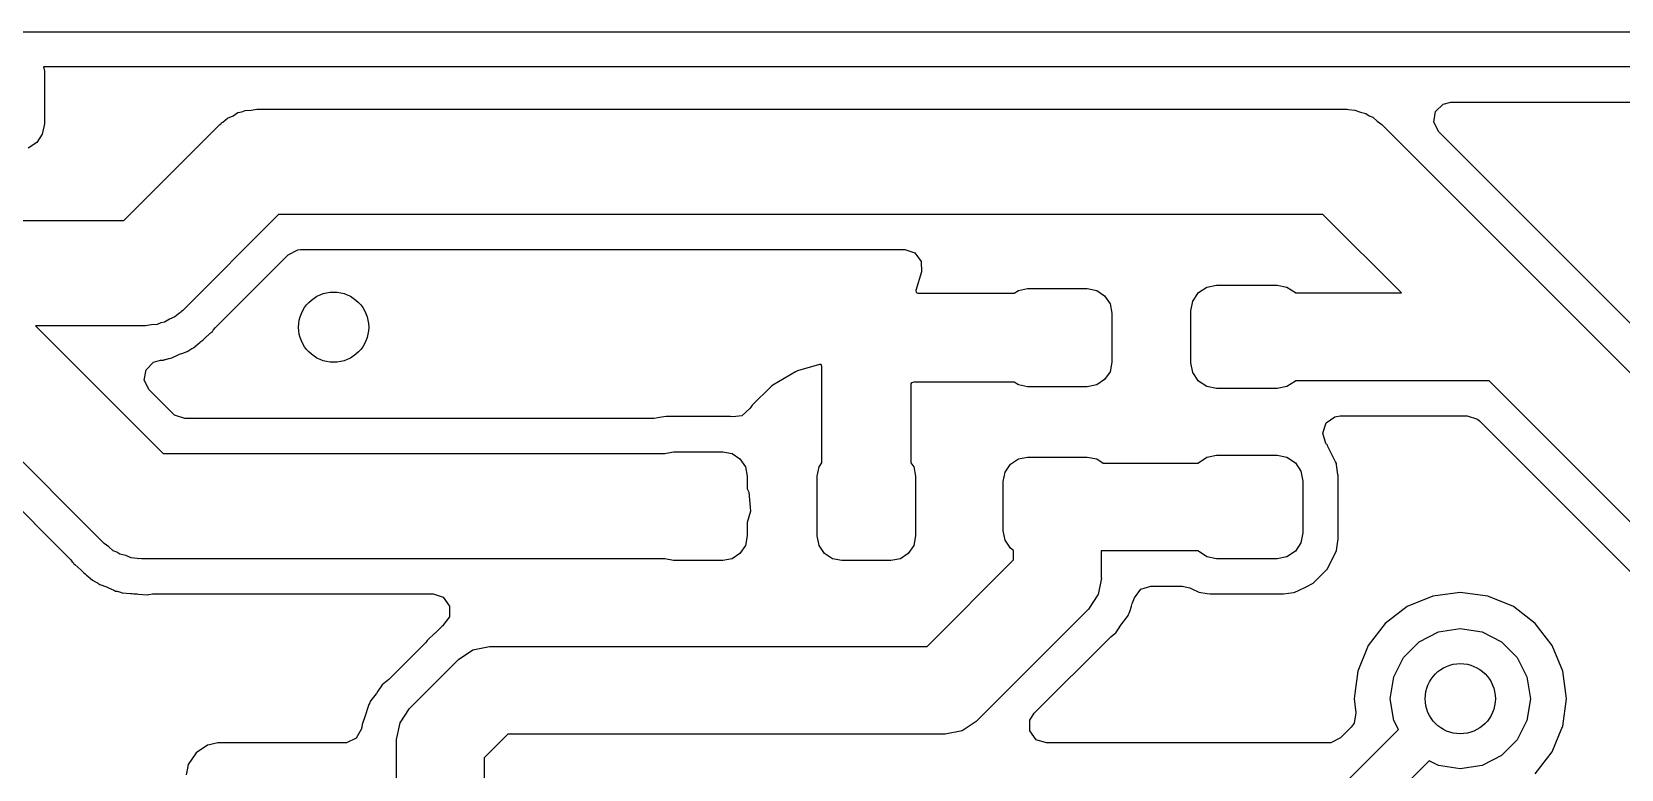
# Model space of a CAD drawing. Extents: x -27 to 355, y -108 to 35.
# Drawn here: x 234.65 to 243.72, y 19.2 to 23.4 of the extents above; entities that cross this region are included whole.
import ezdxf

# ---------------------------------------------------------------- set-up
doc = ezdxf.new("R2010")
doc.units = 0
doc.layers.add('BLACK', color=7, linetype='CONTINUOUS')

msp = doc.modelspace()

# ---------------------------------------------------------------- linework, layer by layer
at = {"layer": 'BLACK', "linetype": 'CONTINUOUS'}
for p, q in [((234.028, 23.4), (246.404, 23.4)), ((246.363, 23.2), (234.718, 23.2)), ((234.718, 23.2), (234.723, 23.175)), ((234.723, 23.175), (234.723, 22.875)), ((235.827, 22.9394), (235.849, 22.9435)), ((235.849, 22.9435), (235.869, 22.9522)), ((235.869, 22.9522), (235.902, 22.9534)), ((235.902, 22.9534), (235.935, 22.9595)), ((235.935, 22.9595), (242.14, 22.9595)), ((242.14, 22.9595), (242.151, 22.9585)), ((242.151, 22.9585), (242.155, 22.9592)), ((242.155, 22.9592), (242.163, 22.9573)), ((242.163, 22.9573), (242.199, 22.9538)), ((242.199, 22.9538), (242.23, 22.9415)), ((242.23, 22.9415), (242.262, 22.9338)), ((242.65, 22.885), (242.659, 22.9454)), ((242.659, 22.9454), (242.702, 22.9887)), ((242.702, 22.9887), (242.747, 22.9995)), ((242.747, 22.9995), (246.239, 22.9995)), ((234.723, 22.875), (234.711, 22.8176)), ((235.176, 22.325), (235.723, 22.8717)), ((235.723, 22.8717), (235.731, 22.8781)), ((235.731, 22.8781), (235.734, 22.8818)), ((235.734, 22.8818), (235.74, 22.8859)), ((235.74, 22.8859), (235.768, 22.9088)), ((235.768, 22.9088), (235.799, 22.922)), ((235.799, 22.922), (235.827, 22.9394)), ((242.262, 22.9338), (242.28, 22.9213)), ((242.28, 22.9213), (242.301, 22.9131)), ((242.301, 22.9131), (242.325, 22.8905)), ((242.325, 22.8905), (242.353, 22.8717)), ((242.353, 22.8717), (245.229, 19.9954)), ((242.677, 22.8305), (242.65, 22.885)), ((234.679, 22.7689), (234.63, 22.7364)), ((234.711, 22.8176), (234.679, 22.7689)), ((245.294, 20.214), (242.677, 22.8305)), ((233.179, 22.325), (235.176, 22.325)), ((236.059, 22.3595), (235.513, 21.8129)), ((242.016, 22.3595), (236.059, 22.3595)), ((242.464, 21.912), (242.016, 22.3595)), ((235.699, 21.716), (236.113, 22.13)), ((236.113, 22.13), (236.168, 22.1578)), ((236.168, 22.1578), (236.183, 22.159)), ((236.183, 22.159), (239.631, 22.159)), ((239.631, 22.159), (239.689, 22.1401)), ((239.689, 22.1401), (239.725, 22.0906)), ((239.725, 22.0906), (239.726, 22.0324)), ((239.726, 22.0324), (239.695, 21.9261)), ((241.306, 21.9138), (241.354, 21.9458)), ((241.354, 21.9458), (241.41, 21.957)), ((241.41, 21.957), (241.755, 21.957)), ((241.755, 21.957), (241.811, 21.9458)), ((241.811, 21.9458), (241.859, 21.9138)), ((239.695, 21.9261), (239.696, 21.9141)), ((239.696, 21.9141), (239.706, 21.911)), ((239.706, 21.911), (240.256, 21.911)), ((240.256, 21.911), (240.279, 21.9263)), ((240.279, 21.9263), (240.332, 21.937)), ((240.332, 21.937), (240.672, 21.937)), ((240.672, 21.937), (240.726, 21.9263)), ((240.726, 21.9263), (240.771, 21.896)), ((240.771, 21.896), (240.802, 21.8506)), ((241.262, 21.8095), (241.274, 21.8659)), ((241.274, 21.8659), (241.306, 21.9138)), ((241.859, 21.9138), (241.86, 21.912)), ((241.86, 21.912), (242.464, 21.912)), ((235.437, 21.7626), (235.408, 21.7451)), ((235.467, 21.7757), (235.437, 21.7626)), ((235.495, 21.7986), (235.467, 21.7757)), ((235.502, 21.8028), (235.495, 21.7986)), ((235.505, 21.8065), (235.502, 21.8028)), ((235.513, 21.8129), (235.505, 21.8065)), ((240.802, 21.8506), (240.812, 21.797)), ((240.812, 21.797), (240.812, 21.517)), ((241.262, 21.5145), (241.262, 21.8095)), ((235.064, 20.4849), (233.824, 21.725)), ((235.3, 21.725), (234.672, 21.725)), ((234.672, 21.725), (235.4, 20.997)), ((235.333, 21.7311), (235.3, 21.725)), ((235.366, 21.7323), (235.333, 21.7311)), ((235.387, 21.7411), (235.366, 21.7323)), ((235.408, 21.7451), (235.387, 21.7411)), ((235.644, 21.66), (235.676, 21.688)), ((235.676, 21.688), (235.682, 21.6926)), ((235.676, 21.688), (235.676, 21.688)), ((235.682, 21.6926), (235.686, 21.6998)), ((235.686, 21.6998), (235.699, 21.716)), ((235.538, 21.5785), (235.546, 21.5846)), ((235.546, 21.5846), (235.564, 21.5948)), ((235.564, 21.5948), (235.573, 21.599)), ((235.573, 21.599), (235.6, 21.6227)), ((235.6, 21.6227), (235.609, 21.6301)), ((235.609, 21.6301), (235.615, 21.635)), ((235.615, 21.635), (235.616, 21.6353)), ((235.616, 21.6353), (235.627, 21.6435)), ((235.627, 21.6435), (235.638, 21.655)), ((235.638, 21.655), (235.644, 21.66)), ((233.769, 21.4955), (234.874, 20.3906)), ((235.303, 21.4748), (235.346, 21.5181)), ((235.346, 21.5181), (235.385, 21.5287)), ((235.385, 21.5287), (235.396, 21.5294)), ((235.396, 21.5294), (235.403, 21.5299)), ((235.396, 21.5294), (235.396, 21.5294)), ((235.403, 21.5299), (235.41, 21.5323)), ((235.41, 21.5323), (235.413, 21.5333)), ((235.41, 21.5323), (235.41, 21.5323)), ((235.413, 21.5333), (235.432, 21.5382)), ((235.432, 21.5382), (235.433, 21.5384)), ((235.433, 21.5384), (235.435, 21.5387)), ((235.435, 21.5387), (235.442, 21.5397)), ((235.435, 21.5387), (235.435, 21.5387)), ((235.442, 21.5397), (235.449, 21.5426)), ((235.449, 21.5426), (235.486, 21.5594)), ((235.449, 21.5426), (235.449, 21.5426)), ((235.486, 21.5594), (235.493, 21.5624)), ((235.493, 21.5624), (235.513, 21.5695)), ((235.513, 21.5695), (235.538, 21.5785)), ((239.144, 21.5045), (239.019, 21.4682)), ((239.155, 21.5044), (239.144, 21.5045)), ((239.158, 21.493), (239.155, 21.5044)), ((239.158, 20.9435), (239.158, 21.493)), ((240.812, 21.517), (240.802, 21.4634)), ((241.274, 21.4581), (241.262, 21.5145)), ((235.293, 21.4144), (235.303, 21.4748)), ((235.321, 21.3599), (235.293, 21.4144)), ((239.008, 21.4633), (238.878, 21.3863)), ((239.019, 21.4682), (239.008, 21.4633)), ((239.669, 21.3989), (239.666, 21.3948)), ((239.682, 21.403), (239.669, 21.3989)), ((240.256, 21.403), (239.682, 21.403)), ((240.279, 21.3877), (240.256, 21.403)), ((240.771, 21.418), (240.726, 21.3877)), ((240.802, 21.4634), (240.771, 21.418)), ((241.306, 21.4102), (241.274, 21.4581)), ((241.354, 21.3782), (241.306, 21.4102)), ((241.859, 21.4102), (241.811, 21.3782)), ((241.86, 21.412), (241.859, 21.4102)), ((242.964, 21.412), (241.86, 21.412)), ((244.805, 19.5712), (242.964, 21.412)), ((235.454, 21.2265), (235.321, 21.3599)), ((238.868, 21.3787), (238.761, 21.2717)), ((238.878, 21.3863), (238.868, 21.3787)), ((239.666, 21.3948), (239.666, 20.9435)), ((240.332, 21.377), (240.279, 21.3877)), ((240.672, 21.377), (240.332, 21.377)), ((240.726, 21.3877), (240.672, 21.377)), ((241.41, 21.367), (241.354, 21.3782)), ((241.755, 21.367), (241.41, 21.367)), ((241.811, 21.3782), (241.755, 21.367)), ((235.466, 21.2164), (235.454, 21.2265)), ((238.748, 21.253), (238.702, 21.2125)), ((238.753, 21.262), (238.748, 21.253)), ((238.761, 21.2717), (238.753, 21.262)), ((235.524, 21.1975), (235.466, 21.2164)), ((238.201, 21.1975), (235.524, 21.1975)), ((238.222, 21.2005), (238.201, 21.1975)), ((238.223, 21.201), (238.222, 21.2005)), ((238.231, 21.202), (238.223, 21.201)), ((238.269, 21.2071), (238.231, 21.202)), ((238.231, 21.202), (238.231, 21.202)), ((238.273, 21.2075), (238.269, 21.2071)), ((238.269, 21.2071), (238.269, 21.2071)), ((238.453, 21.2075), (238.273, 21.2075)), ((238.632, 21.2075), (238.453, 21.2075)), ((238.636, 21.2071), (238.632, 21.2075)), ((238.65, 21.2052), (238.636, 21.2071)), ((238.702, 21.2125), (238.65, 21.2052)), ((242.015, 21.1132), (242.034, 21.1712)), ((242.034, 21.1712), (242.084, 21.2069)), ((242.084, 21.2069), (242.114, 21.2115)), ((242.114, 21.2115), (242.84, 21.2115)), ((242.84, 21.2115), (242.898, 21.1926)), ((242.898, 21.1926), (242.91, 21.1825)), ((242.91, 21.1825), (244.586, 19.5061)), ((242.033, 21.0549), (242.015, 21.1132)), ((242.036, 21.0507), (242.033, 21.0549)), ((242.042, 21.0449), (242.036, 21.0507)), ((242.045, 21.0375), (242.042, 21.0449)), ((242.089, 20.9487), (242.045, 21.0375)), ((242.045, 21.0375), (242.045, 21.0375)), ((235.4, 20.997), (238.262, 20.997)), ((238.262, 20.997), (238.312, 21.007)), ((238.312, 21.007), (238.593, 21.007)), ((238.593, 21.007), (238.646, 20.9963)), ((238.646, 20.9963), (238.691, 20.966)), ((238.691, 20.966), (238.722, 20.9206)), ((240.234, 20.936), (240.279, 20.9663)), ((240.279, 20.9663), (240.332, 20.977)), ((240.332, 20.977), (240.672, 20.977)), ((240.672, 20.977), (240.726, 20.9663)), ((240.726, 20.9663), (240.763, 20.942)), ((241.306, 20.9438), (241.354, 20.9758)), ((241.354, 20.9758), (241.41, 20.987)), ((241.41, 20.987), (241.755, 20.987)), ((241.755, 20.987), (241.811, 20.9758)), ((241.811, 20.9758), (241.859, 20.9438)), ((242.093, 20.9409), (242.089, 20.9487)), ((238.722, 20.9206), (238.732, 20.867)), ((238.732, 20.867), (238.732, 20.7958)), ((239.132, 20.867), (239.143, 20.9206)), ((239.132, 20.527), (239.132, 20.867)), ((239.143, 20.9206), (239.158, 20.9435)), ((239.666, 20.9435), (239.682, 20.9206)), ((239.682, 20.9206), (239.692, 20.867)), ((239.692, 20.867), (239.692, 20.527)), ((240.192, 20.837), (240.203, 20.8906)), ((240.203, 20.8906), (240.234, 20.936)), ((240.763, 20.942), (241.305, 20.942)), ((241.305, 20.942), (241.306, 20.9438)), ((241.859, 20.9438), (241.891, 20.8959)), ((241.891, 20.8959), (241.902, 20.8395)), ((242.094, 20.9333), (242.093, 20.9409)), ((242.102, 20.8765), (242.094, 20.9333)), ((242.094, 20.9333), (242.094, 20.9333)), ((242.103, 20.8725), (242.102, 20.8765)), ((242.103, 20.5115), (242.103, 20.8725)), ((238.732, 20.7958), (238.742, 20.7772)), ((238.742, 20.7772), (238.751, 20.6677)), ((240.192, 20.557), (240.192, 20.837)), ((241.902, 20.8395), (241.902, 20.5445)), ((238.751, 20.6677), (238.732, 20.6036)), ((238.732, 20.6036), (238.732, 20.527)), ((238.732, 20.527), (238.722, 20.4734)), ((239.143, 20.4734), (239.132, 20.527)), ((239.692, 20.527), (239.682, 20.4734)), ((240.203, 20.5034), (240.192, 20.557)), ((240.234, 20.458), (240.203, 20.5034)), ((241.902, 20.5445), (241.891, 20.4881)), ((242.093, 20.4437), (242.103, 20.5115)), ((235.091, 20.466), (235.064, 20.4849)), ((235.115, 20.4434), (235.091, 20.466)), ((235.136, 20.4352), (235.115, 20.4434)), ((235.154, 20.4227), (235.136, 20.4352)), ((235.187, 20.415), (235.154, 20.4227)), ((235.218, 20.4027), (235.187, 20.415)), ((235.253, 20.3992), (235.218, 20.4027)), ((238.691, 20.428), (238.646, 20.3977)), ((238.722, 20.4734), (238.691, 20.428)), ((239.174, 20.428), (239.143, 20.4734)), ((239.219, 20.3977), (239.174, 20.428)), ((239.651, 20.428), (239.606, 20.3977)), ((239.682, 20.4734), (239.651, 20.428)), ((240.252, 20.4453), (240.234, 20.458)), ((240.252, 20.3906), (240.252, 20.4453)), ((241.305, 20.442), (240.752, 20.442)), ((240.752, 20.442), (240.752, 20.287)), ((241.306, 20.4402), (241.305, 20.442)), ((241.354, 20.4082), (241.306, 20.4402)), ((241.41, 20.397), (241.354, 20.4082)), ((241.811, 20.4082), (241.755, 20.397)), ((241.859, 20.4402), (241.811, 20.4082)), ((241.891, 20.4881), (241.859, 20.4402)), ((242.042, 20.3396), (242.093, 20.4437)), ((234.874, 20.3906), (234.882, 20.3806)), ((234.882, 20.3806), (234.882, 20.3806)), ((234.882, 20.3806), (234.887, 20.3752)), ((234.887, 20.3752), (234.891, 20.3693)), ((234.891, 20.3693), (234.896, 20.3646)), ((234.896, 20.3646), (234.896, 20.3646)), ((234.896, 20.3646), (234.931, 20.3337)), ((234.931, 20.3337), (234.935, 20.3295)), ((234.935, 20.3295), (234.947, 20.3177)), ((234.947, 20.3177), (234.956, 20.3109)), ((234.956, 20.3109), (234.962, 20.3059)), ((235.261, 20.3974), (235.253, 20.3992)), ((235.266, 20.398), (235.261, 20.3974)), ((235.276, 20.397), (235.266, 20.398)), ((238.262, 20.397), (235.276, 20.397)), ((238.312, 20.387), (238.262, 20.397)), ((238.593, 20.387), (238.312, 20.387)), ((238.646, 20.3977), (238.593, 20.387)), ((239.272, 20.387), (239.219, 20.3977)), ((239.552, 20.387), (239.272, 20.387)), ((239.606, 20.3977), (239.552, 20.387)), ((239.759, 19.897), (240.252, 20.3906)), ((241.755, 20.397), (241.41, 20.397)), ((241.968, 20.2657), (242.036, 20.3338)), ((242.036, 20.3338), (242.042, 20.3396)), ((242.036, 20.3338), (242.036, 20.3338)), ((234.962, 20.3059), (234.998, 20.2744)), ((234.998, 20.2744), (235.005, 20.2714)), ((235.005, 20.2714), (235.005, 20.2714)), ((235.005, 20.2714), (235.007, 20.27)), ((235.007, 20.27), (235.025, 20.2596)), ((235.025, 20.2596), (235.027, 20.2577)), ((235.027, 20.2577), (235.027, 20.2577)), ((235.027, 20.2577), (235.033, 20.2535)), ((235.033, 20.2535), (235.04, 20.251)), ((235.04, 20.251), (235.04, 20.251)), ((235.04, 20.251), (235.078, 20.2368)), ((235.078, 20.2368), (235.085, 20.2337)), ((235.085, 20.2337), (235.122, 20.2164)), ((240.753, 20.287), (240.734, 20.1931)), ((240.752, 20.287), (240.753, 20.287)), ((240.941, 20.1753), (240.978, 20.2239)), ((240.978, 20.2239), (241.034, 20.2415)), ((241.034, 20.2415), (241.214, 20.2415)), ((241.214, 20.2415), (241.258, 20.2314)), ((241.258, 20.2314), (241.269, 20.2259)), ((241.269, 20.2259), (241.309, 20.2064)), ((241.877, 20.2164), (241.917, 20.2362)), ((241.917, 20.2362), (241.96, 20.2576)), ((241.96, 20.2576), (241.968, 20.2657)), ((235.122, 20.2164), (235.122, 20.2164)), ((235.122, 20.2164), (235.128, 20.2134)), ((235.128, 20.2134), (235.138, 20.2119)), ((235.138, 20.2119), (235.158, 20.2067)), ((235.158, 20.2067), (235.161, 20.2056)), ((235.161, 20.2056), (235.161, 20.2056)), ((235.161, 20.2056), (235.167, 20.2031)), ((235.167, 20.2031), (235.215, 20.1996)), ((235.215, 20.1996), (235.223, 20.1987)), ((235.223, 20.1987), (235.233, 20.1971)), ((235.233, 20.1971), (235.233, 20.1971)), ((235.233, 20.1971), (235.237, 20.1965)), ((235.237, 20.1965), (235.253, 20.1965)), ((235.253, 20.1965), (235.26, 20.1962)), ((235.26, 20.1962), (235.31, 20.1925)), ((235.31, 20.1925), (235.317, 20.194)), ((235.317, 20.194), (235.319, 20.1943)), ((235.317, 20.194), (235.317, 20.194)), ((235.319, 20.1943), (235.339, 20.1965)), ((235.339, 20.1965), (236.94, 20.1965)), ((236.94, 20.1965), (236.998, 20.1776)), ((236.998, 20.1776), (237.034, 20.1281)), ((240.733, 20.1913), (240.679, 20.1102)), ((240.734, 20.1931), (240.733, 20.1913)), ((240.924, 20.127), (240.929, 20.1429)), ((240.929, 20.1429), (240.93, 20.1458)), ((240.93, 20.1458), (240.941, 20.1753)), ((241.309, 20.2064), (241.356, 20.1996)), ((241.356, 20.1996), (241.373, 20.197)), ((241.373, 20.197), (241.373, 20.197)), ((241.373, 20.197), (241.377, 20.1965)), ((241.377, 20.1965), (241.788, 20.1965)), ((241.788, 20.1965), (241.792, 20.197)), ((241.792, 20.197), (241.849, 20.2054)), ((241.792, 20.197), (241.792, 20.197)), ((241.849, 20.2054), (241.856, 20.2066)), ((241.849, 20.2054), (241.849, 20.2054)), ((241.856, 20.2066), (241.877, 20.2164)), ((242.643, 20.185), (242.497, 20.1245)), ((242.8, 20.2057), (242.643, 20.185)), ((242.957, 20.185), (242.8, 20.2057)), ((243.103, 20.1245), (242.957, 20.185)), ((237.034, 20.0669), (236.996, 20.0164)), ((237.034, 20.1281), (237.034, 20.0669)), ((240.679, 20.1102), (240.039, 19.4702)), ((240.679, 20.1102), (240.679, 20.1102)), ((240.87, 20.0263), (240.901, 20.0679)), ((240.901, 20.0679), (240.905, 20.0738)), ((240.901, 20.0679), (240.901, 20.0679)), ((240.905, 20.0738), (240.908, 20.0806)), ((240.908, 20.0806), (240.912, 20.0866)), ((240.912, 20.0866), (240.915, 20.0973)), ((240.915, 20.0973), (240.924, 20.127)), ((242.497, 20.1245), (242.372, 20.0283)), ((243.228, 20.0283), (243.103, 20.1245)), ((236.949, 19.9709), (236.912, 19.9369)), ((236.952, 19.9736), (236.949, 19.9709)), ((236.99, 20.0113), (236.952, 19.9736)), ((236.995, 20.0156), (236.99, 20.0113)), ((236.996, 20.0164), (236.995, 20.0156)), ((240.798, 19.9454), (240.807, 19.9531)), ((240.807, 19.9531), (240.829, 19.9705)), ((240.829, 19.9705), (240.835, 19.9751)), ((240.835, 19.9751), (240.846, 19.9915)), ((240.846, 19.9915), (240.868, 20.0237)), ((240.868, 20.0237), (240.87, 20.0263)), ((242.372, 20.0283), (242.275, 19.9028)), ((242.565, 19.9236), (242.676, 19.9804)), ((242.676, 19.9804), (242.8, 20)), ((242.8, 20), (242.924, 19.9804)), ((242.924, 19.9804), (243.035, 19.9236)), ((243.325, 19.9028), (243.228, 20.0283)), ((236.897, 19.9185), (236.687, 19.7086)), ((236.903, 19.9258), (236.897, 19.9185)), ((236.907, 19.9319), (236.903, 19.9258)), ((236.912, 19.9369), (236.907, 19.9319)), ((236.912, 19.9369), (236.912, 19.9369)), ((237.086, 19.8238), (237.167, 19.878)), ((237.167, 19.878), (237.262, 19.897)), ((237.262, 19.897), (237.263, 19.897)), ((237.263, 19.897), (239.759, 19.897)), ((240.369, 19.5165), (240.798, 19.9454)), ((242.275, 19.9028), (242.215, 19.7568)), ((242.476, 19.8351), (242.565, 19.9236)), ((243.035, 19.9236), (243.124, 19.8351)), ((243.385, 19.7568), (243.325, 19.9028)), ((236.806, 19.5438), (237.086, 19.8238)), ((242.42, 19.7236), (242.476, 19.8351)), ((243.124, 19.8351), (243.18, 19.7236)), ((236.65, 19.6789), (236.625, 19.6419)), ((236.678, 19.7009), (236.65, 19.6789)), ((236.687, 19.7086), (236.678, 19.7009)), ((242.215, 19.7568), (242.198, 19.6303)), ((242.4, 19.6), (242.42, 19.7236)), ((243.18, 19.7236), (243.2, 19.6)), ((243.402, 19.6303), (243.385, 19.7568)), ((236.586, 19.5889), (236.58, 19.5802)), ((236.615, 19.6277), (236.586, 19.5889)), ((236.617, 19.6303), (236.615, 19.6277)), ((236.625, 19.6419), (236.617, 19.6303)), ((242.196, 19.6144), (242.194, 19.6)), ((242.194, 19.6), (242.205, 19.52)), ((242.198, 19.6303), (242.196, 19.6144)), ((242.42, 19.4764), (242.4, 19.6)), ((243.2, 19.6), (243.18, 19.4764)), ((243.385, 19.4432), (243.406, 19.6)), ((243.404, 19.6144), (243.402, 19.6303)), ((243.406, 19.6), (243.404, 19.6144)), ((236.555, 19.5082), (236.535, 19.4524)), ((236.556, 19.5111), (236.555, 19.5082)), ((236.566, 19.5444), (236.556, 19.5137)), ((236.556, 19.5137), (236.556, 19.5111)), ((236.571, 19.5604), (236.566, 19.5444)), ((236.573, 19.5674), (236.571, 19.5604)), ((236.571, 19.5604), (236.571, 19.5604)), ((236.577, 19.5734), (236.573, 19.5674)), ((236.58, 19.5802), (236.577, 19.5734)), ((236.752, 19.4627), (236.806, 19.5438)), ((240.345, 19.4771), (240.369, 19.5165)), ((242.205, 19.52), (242.194, 19.4598)), ((236.531, 19.4276), (236.501, 19.3741)), ((236.532, 19.4326), (236.531, 19.4276)), ((236.533, 19.4383), (236.532, 19.4326)), ((236.534, 19.4436), (236.533, 19.4383)), ((236.535, 19.4463), (236.534, 19.4436)), ((236.535, 19.4524), (236.535, 19.4463)), ((236.732, 19.367), (236.752, 19.4627)), ((239.958, 19.416), (239.862, 19.397)), ((240.039, 19.4702), (239.958, 19.416)), ((240.345, 19.4159), (240.345, 19.4771)), ((240.381, 19.3664), (240.345, 19.4159)), ((242.177, 19.437), (242.116, 19.3765)), ((242.17, 19.147), (242.447, 19.4234)), ((242.194, 19.4598), (242.177, 19.437)), ((242.447, 19.4234), (242.42, 19.4764)), ((243.18, 19.4764), (243.124, 19.3649)), ((243.325, 19.2972), (243.38, 19.4311)), ((243.38, 19.4311), (243.383, 19.4372)), ((243.383, 19.4372), (243.385, 19.4432)), ((235.654, 19.3359), (235.588, 19.2916)), ((235.664, 19.3378), (235.654, 19.3359)), ((235.687, 19.3423), (235.664, 19.3378)), ((235.664, 19.3378), (235.664, 19.3378)), ((235.713, 19.3475), (235.687, 19.3423)), ((236.434, 19.3475), (235.713, 19.3475)), ((236.446, 19.3482), (236.434, 19.3475)), ((236.501, 19.3741), (236.446, 19.3482)), ((236.732, 19.147), (236.732, 19.367)), ((237.366, 19.397), (237.232, 19.2634)), ((239.862, 19.397), (237.366, 19.397)), ((240.439, 19.3475), (240.381, 19.3664)), ((242.046, 19.3475), (240.439, 19.3475)), ((242.062, 19.3487), (242.046, 19.3475)), ((242.116, 19.3765), (242.062, 19.3487)), ((243.124, 19.3649), (243.035, 19.2764)), ((235.544, 19.2252), (235.542, 19.2157)), ((235.588, 19.2916), (235.544, 19.2252)), ((237.232, 19.2634), (237.232, 19.147)), ((242.623, 19.2466), (242.232, 18.8557)), ((242.676, 19.2196), (242.623, 19.2466)), ((243.035, 19.2764), (242.924, 19.2196)), ((243.228, 19.1717), (243.325, 19.2972)), ((235.541, 19.2137), (235.532, 19.1667)), ((235.542, 19.2157), (235.541, 19.2137)), ((235.542, 19.2157), (235.542, 19.2157)), ((242.8, 19.2), (242.676, 19.2196)), ((242.924, 19.2196), (242.8, 19.2))]:
    msp.add_line(p, q, dxfattribs=at)
at = {"layer": 'BLACK'}
for centre in [(236.373, 21.717), (242.8, 19.6)]:
    msp.add_circle(centre, 0.2, dxfattribs=at)

doc.saveas('drawing.dxf')
